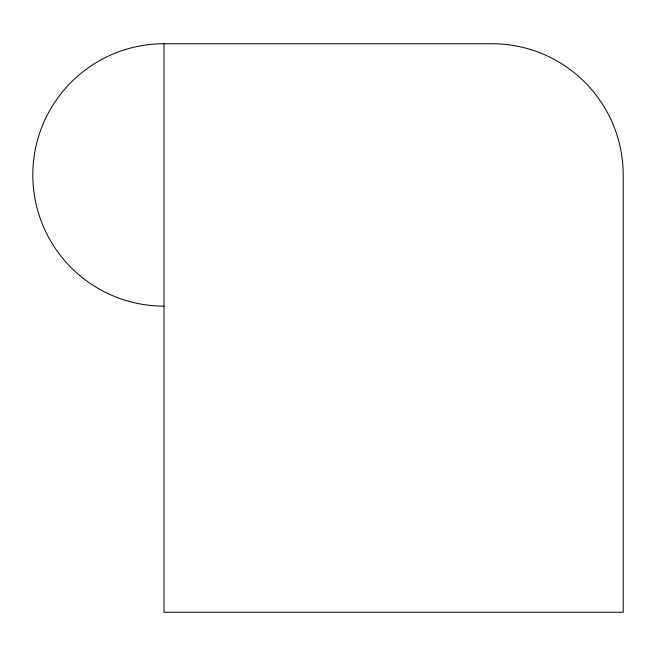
<?xml version="1.0" encoding="UTF-8"?>
<svg xmlns="http://www.w3.org/2000/svg" width="656" height="656" viewBox="0 0 656 656"><rect width="100%" height="100%" fill="white"/><g stroke="black" fill="none" stroke-linecap="round" stroke-linejoin="round"><path stroke-width="0.98" d="M164 43.731L492 43.731A131.2 131.2 0 0 1 623.2 174.931L623.2 612.269L164 612.269L164 43.731A131.2 131.2 0 0 0 32.8 174.931A131.2 131.2 0 0 0 164 306.131"/></g></svg>
